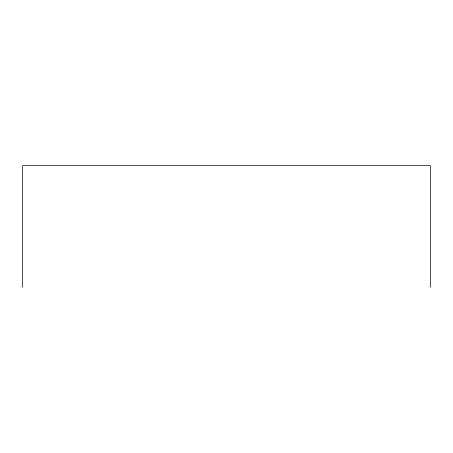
<?xml version="1.0" encoding="UTF-8"?>
<svg xmlns="http://www.w3.org/2000/svg" width="453" height="453" viewBox="0 0 453 453"><rect width="100%" height="100%" fill="white"/><g stroke="black" fill="none" stroke-linecap="round" stroke-linejoin="round"><path stroke-width="0.68" d="M430.35 287.366L430.35 165.634L22.65 165.634L22.65 287.366"/></g></svg>
